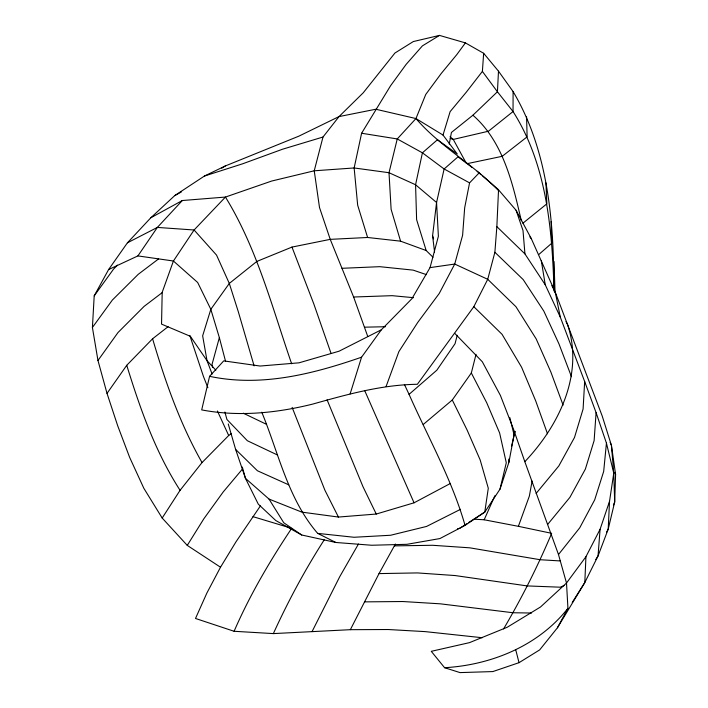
<?xml version="1.0" encoding="UTF-8"?>
<svg xmlns="http://www.w3.org/2000/svg" width="708" height="708" viewBox="0 0 708 708"><rect width="100%" height="100%" fill="white"/><g stroke="black" fill="none" stroke-linecap="round" stroke-linejoin="round"><path stroke-width="1.06" d="M367.735 336.424L353.619 297.015L330.238 239.357L319.503 207.515L314.237 170.796L322.99 137.033L339.026 116.581L363.204 92.837L394.922 53.038L413.322 41.551L439.5 35.4L465.404 42.887L483.653 53.286L498.494 71.172L513.096 91.58L513.043 111.545C545.673 162.858 551.851 225.312 553.824 284.696L554.143 291.174M513.096 91.58C547.443 149.379 553.709 218.816 553.824 284.696L552.382 286.298M610.146 442.385L611.429 445.359L615.588 474.395L614.686 502.034L608.207 529.168L598.039 555.957L584.808 582.542L557.435 627.775L539.664 649.9L519.026 662.679L492.848 671.573L460.023 672.6L444.589 667.706L431.269 651.325L469.51 642.634L507.194 627.27L540.514 606.986L566.506 583.02L585.932 556.736L600.083 529.301L609.517 501.361L613.774 473.174L611.429 445.359L602.216 416.038L555.337 292.413L531.301 238.64L516.097 210.276L498.14 189.381L482.812 176.15M585.932 556.736L584.808 582.542L572.232 602.446M471.944 167.327L458.032 156.804L444.128 168.991L436.562 202.497L438.385 236.277L430.048 267.615L411.914 298.705L381.355 329.778L339.07 351.203L299.006 362.823L260.155 366.036L223.719 360.885L209.577 376.329L201.692 409.905C238.578 416.906 276.27 413.109 312.467 404.153C346.77 394.551 381.479 384.754 417.366 384.285L473.82 306.697L487.724 279.306L494.883 252.269L496.848 226.649L498.503 190.62C473.103 164.167 440.013 146.6 415.959 118.555L375.798 109.236L339.026 116.581L298.847 136.166L225.409 165.911L204.426 176.044L174.726 195.612L150.848 217.745L127.431 242.809L108.616 269.544L94.199 295.856L92.412 327.485L97.969 360.487L107.014 393.391L117.678 425.729L129.635 457.359L143.812 488.237L162.185 518.035L187.266 545.39L220.507 567.223L206.878 593.047L195.505 618.465L234.091 631.279L273.359 633.598L350.354 629.686L388.126 629.518L425.154 631.616L482.228 637.722M609.517 501.361L608.207 529.168L606.623 532.035M498.494 71.172L497.432 91.775L513.043 111.545L488.449 131.219L453.279 139.432L450.217 138.379M557.435 627.775L567.94 608.287L566.506 583.02L558.488 554.532L524.823 461.687C558.833 425.791 584.18 374.302 567.559 324.512L566.011 321.591M496.848 226.649L524.938 253.906L545.249 284.784L560.285 317.087L584.666 381.532L583.091 409.029L574.498 437.482L558.824 465.952L536.133 493.423M433.004 257.243L426.181 250.535L416.614 219.666L415.569 184.753L422.419 152.822L437.464 139.733L457.297 154.043L443.013 135.06L450.12 111.652L466.271 92.208L482.387 71.402L483.653 53.286M584.666 381.532L596.092 412.675L594.127 440.58L585.374 469.085L569.913 497.343L547.656 524.433M600.083 529.301L598.039 555.957L595.773 559.55M596.092 412.675L606.437 443.137L603.685 471.413L594.693 499.839L579.737 527.805L558.488 554.532M434.57 252.066L432.588 235.764L436.562 202.497L415.569 184.753L389.011 172.717L354.15 167.964L314.237 170.796L271.651 181.053L225.445 197.063L182.328 200.523L150.848 217.745M532.106 481.059L529.345 496.122L518.389 526.327L484.184 519.778L474.263 519.203M449.253 144.051L451.439 132.44L472.909 115.227L497.432 91.775L482.387 71.402M228.259 423.959L235.631 449.421L245.455 478.343L258.27 504.114L275.766 520.53L301.723 535L335.858 542.478L371.656 545.249L406.967 544.31L439.907 538.558L465.059 525.398L484.776 512.096L499.998 489.175L508.902 462.306L514.061 434.88L509.875 417.693M479.555 172.451L469.563 182.868L464.678 207.789L462.607 235.277L454.722 264.057L439.234 293.475L417.72 322.459L398.887 351.593L386.09 386.497M439.5 35.4L422.393 45.887L406.126 64.393L390.595 85.721L361.602 133.246L354.15 167.964L357.673 205.205L367.602 237.481L400.578 241.171L426.181 250.535M514.22 434.535L514.946 431.367M511.583 446.146L514.99 431.411M499.998 489.175L506.282 462.793L499.618 432.969L486.732 402.79L471.333 372.983L476.024 354.327M457.218 335.291L455.049 343.699L436.854 370.169L409.065 394.356C428.243 437.739 451.961 479.626 465.059 525.398M108.616 269.544L137.91 255.907L173.425 261.013L197.674 282.492L210.825 309.308L219.356 337.636L212.037 364.39L212.781 367.514M350.124 393.922L361.558 357.195L381.355 329.778M400.578 241.171L391.117 209.356L389.011 172.717L397.25 138.945L415.959 118.555L425.756 94.447L441.199 73.535L456.784 54.631L465.404 42.887M613.455 504.999L614.686 502.034L613.774 473.174L606.437 443.137M551.249 534.31C537.469 566.842 521.522 598.481 503.583 628.908M484.184 519.778L494.874 495.715M234.091 631.279C249.8 595.109 269.828 561.063 291.678 528.301M273.359 633.598C288.121 601.216 304.998 569.834 324.211 539.868M312.042 631.642L339.778 576.613L358.46 544.018M350.354 629.686L379.028 573.595L395.4 544.01M220.507 567.223L235.968 541.85L260.394 505.928M187.266 545.39L203.851 518.769L223.197 491.963L242.393 469.121M162.185 518.035L180.071 490.308L202.037 462.572L228.693 435.509L231.33 433.588M137.91 255.907L157.362 227.418L182.328 200.523M107.014 393.391L126.75 365.293L152.592 338.769L168.088 326.698M423.225 424.499L452.279 399.993L471.333 372.983M97.969 360.487L117.979 332.565L144.113 306.378L162.344 292.528M94.199 295.856L113.599 269.058L117.457 265.137M92.412 327.485L112.386 300.015L138.246 274.315L158.433 259.022M567.94 608.287C538.505 645.785 491.352 665.016 444.589 667.706M538.797 254.517L551.7 243.269L551.16 221.498M522.902 223.215L546.824 203.86L545.965 182.876M466.846 523.699L459.669 528.345L457.563 528.77M468.634 522.539L484.776 512.096L488.29 488.237L480.157 459.917L467.138 430.101L452.279 399.993M221.719 168.177L225.409 165.911M174.726 195.612L181.434 191.895M242.313 467.05L245.455 478.343L269.013 499.069L301.82 512.123L338.433 517.052L376.258 514.043L414.056 502.804L450.12 483.608M127.431 242.809L157.362 227.418L194.089 229.994L216.551 255.119L229.304 283.439L238.295 311.679L254.11 365.886M460.536 509.317L426.588 526.425L390.604 535.257L354.009 537.266L317.68 533.381C287.952 498.998 278.695 453.253 261.774 412.206M564.223 585.507L560.267 587.197L527.133 585.914L455.102 575.551L417.481 572.922L379.028 573.595M367.602 237.481L330.238 239.357L291.979 247.083L256.854 261.42L229.304 283.439L210.825 309.308L202.647 335.831L207.019 360.655L212.108 374.019M204.426 176.044L242.623 163.805L282.545 149.22L322.99 137.033M361.558 357.195C312.927 374.063 261.066 387.285 209.577 376.329M467.669 163.557L502.193 156.309L527.124 136.856L526.566 116.793M430.048 267.615L454.722 264.057L487.724 279.306L515.937 306.706L536.177 338.902L550.904 372.142L563.099 405.126M341.999 268.297L379.727 266.677L413.171 270.129L426.375 274.624M353.619 297.015L392.126 295.67L413.552 297.687M364.806 327.176L385.444 326.724M394.347 545.877L432.606 545.284L469.767 547.824L540.142 559.727L560.532 560.957M364.47 601.871L402.817 601.526L440.349 603.827L513.035 612.747L531.558 613.022M361.602 133.246L397.25 138.945L422.419 152.822L444.128 168.991L469.563 182.868M518.389 526.327L551.674 533.328M252.977 516.654L290.634 527.991M288.749 484.83L257.42 470.758L235.631 449.421M277.377 454.952L247.358 440.73L226.914 419.455L224.896 412.029M243.269 413.189L266.571 424.366M317.68 533.381L335.858 542.478M415.959 118.555L443.013 135.06M301.723 535L283.758 522.752L269.013 499.069M450.014 136.768L453.279 139.432L466.076 162.849M477.157 171.265L481.192 174.752M494.883 252.269L523.194 279.598L543.832 311.122L558.975 343.911L571.489 376.736M473.82 306.697L502.06 334.318L521.61 367.257L535.682 400.843L547.505 433.783M472.909 115.227C503.158 141.618 512.68 183.186 521.292 220.71M454.775 333.397L482.316 361.761L500.397 395.427L513.45 429.066L524.823 461.687M215.834 370.213L207.019 360.655L190.355 336.3L161.539 324.122L162.194 292.28L173.425 261.013L194.089 229.994L225.445 197.063C257.048 248.446 272.12 307.272 291.643 363.779M529.885 236.95L531.301 238.64M180.071 490.308C155.353 451.961 140.122 408.649 126.75 365.293M202.037 462.572C179.982 423.765 165.203 381.435 152.592 338.769M551.904 285.616L555.337 292.413L560.285 317.087M338.433 517.052L324.919 490.255L292.13 407.383M376.258 514.043L363.009 486.741L327.096 399.843M404.392 384.409L409.065 394.356M217.4 410.985L228.693 435.509M414.056 502.804L364.824 390.878M207.887 387.701L203.453 376.47L189.85 335.574M291.979 247.083L313.768 303.812L331.043 353.372M516.097 210.276L523.008 230.534L524.938 253.906M432.588 235.764L433.57 238.915M614.96 472.36L615.588 474.395M219.356 337.636L225.604 361.505M515.813 650.112L519.026 662.679M541.293 260.624L545.249 284.784M508.786 459.085L508.902 462.306M554.019 261.491L555.063 292.82"/></g></svg>
